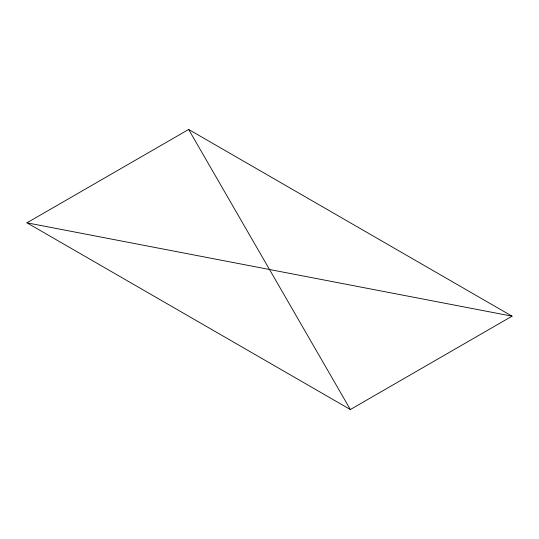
<?xml version="1.0" encoding="UTF-8"?>
<svg xmlns="http://www.w3.org/2000/svg" width="539" height="539" viewBox="0 0 539 539"><rect width="100%" height="100%" fill="white"/><g stroke="black" fill="none" stroke-linecap="round" stroke-linejoin="round"><path stroke-width="0.81" d="M26.95 222.823L188.65 129.468L512.05 316.177L350.35 409.532L26.95 222.823L512.05 316.177M188.65 129.468L350.35 409.532"/></g></svg>
